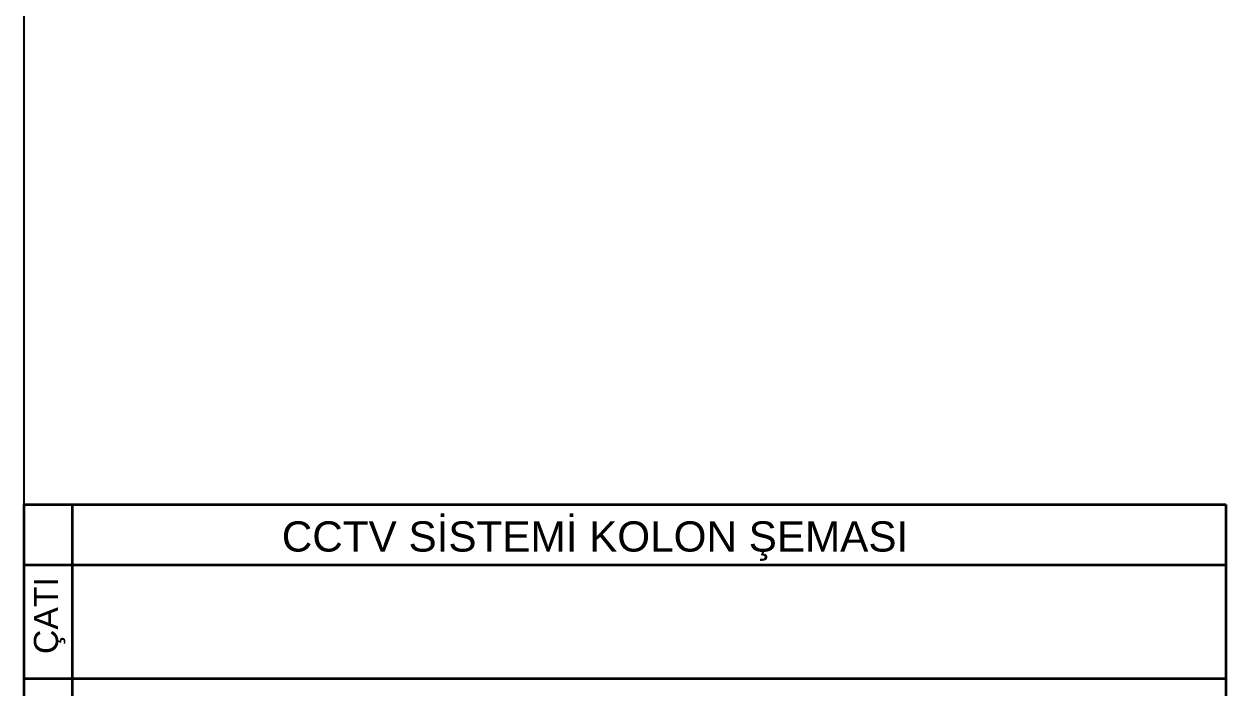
# Model space of a CAD drawing. Header units: millimetres. Extents: x 2046 to 14753, y 2361 to 29276.
# Drawn here: x 11484 to 13472, y 13062 to 14160 of the extents above; entities that cross this region are included whole.
import ezdxf

# ---------------------------------------------------------------- set-up
doc = ezdxf.new("R2010")
doc.units = ezdxf.units.MM
doc.linetypes.add('CONTINOUS', pattern=[0])
for name, color, linetype, lineweight in [('CY_SES', 3, 'CONTINOUS', 35), ('ELK-SES', 3, 'CONTINOUS', 35), ('yazi', 251, 'Continuous', 25)]:
    doc.layers.add(name, color=color, linetype=linetype, lineweight=lineweight)
doc.styles.add('SULO', font='arial.ttf')

msp = doc.modelspace()

# ---------------------------------------------------------------- linework, layer by layer
at = {"layer": 'CY_SES', "color": 251}
for p, q in [((11484.215, 11171.662), (11484.215, 13365.478)), ((11484.215, 13365.478), (13472.257, 13365.478)), ((11564.215, 11171.662), (11564.215, 13365.478)), ((13472.257, 13365.478), (13472.257, 11171.662)), ((11484.215, 13265.478), (13472.257, 13265.478)), ((13472.257, 13076.905), (11484.215, 13076.905))]:
    msp.add_line(p, q, dxfattribs=at)
at = {"layer": 'yazi'}
msp.add_line((11484.215, 11151.662), (11484.215, 26057.18), dxfattribs=at)

# ---------------------------------------------------------------- texts
at = {"layer": 'ELK-SES', "style": 'SULO'}
msp.add_text('CCTV SİSTEMİ KOLON ŞEMASI', height=50, dxfattribs=at).set_placement((11910.58, 13287.553))
msp.add_text('ÇATI', height=40, rotation=90, dxfattribs=at).set_placement((11540.47, 13118.059))

doc.saveas('drawing.dxf')
